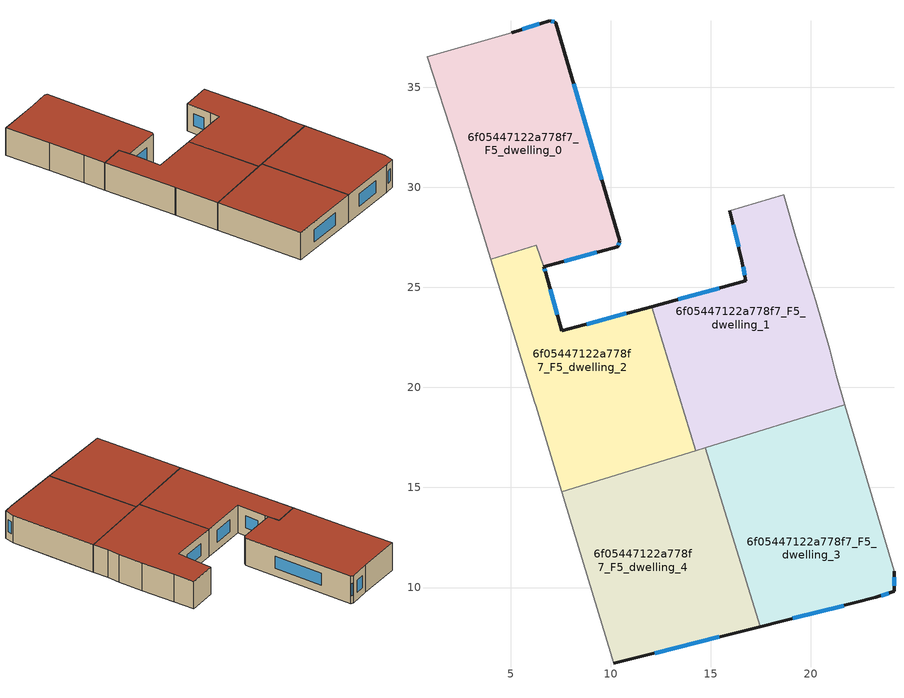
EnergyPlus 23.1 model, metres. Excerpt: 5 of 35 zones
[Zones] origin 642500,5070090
6f05447122a778f7_F5_dwelling_0
 floor to 6f05447122a778f7_F4_dwelling_0 (EU_floor_Construction): 7.25,38.23 10.45,27.32 10.34,27.02 6.64,26.02 6.1,27.67 3.82,26.98 3.34,28.52 2.24,32.13 0.84,36.53 5.05,37.73 6.95,38.33 z15
 floor to 6f05447122a778f7_F4_dwelling_1 (EU_floor_Construction): 6.1,27.67 6.28,27.1 4,26.4 3.82,26.98 z15
 wall outside (EU_wall_Construction): 6.64,26.02 10.34,27.02 10.45,27.32 7.25,38.23 6.95,38.33 5.05,37.73 z15:18
 wall to 6f05447122a778f7_F5_dwelling_2 (EU_wall_Construction): 6.29,27.1 6.64,26.02 / 4,26.4 6.28,27.1 z15:18
 wall adiabatic (EU_wall_Construction): 5.05,37.73 0.84,36.53 2.24,32.13 3.34,28.52 4,26.4 z15:18
 window (EU_Window_Construction): 6.41,38.16 5.58,37.9 / 7.16,38.26 7.03,38.3 / 9.55,30.38 8.14,35.17 / 10.37,27.11 10.42,27.24 / 7.68,26.3 9.31,26.74 z15.84:17.16
 roof outside (EU_roof_Construction): 10.34,27.02 10.45,27.32 7.25,38.23 6.95,38.33 5.05,37.73 0.84,36.53 2.24,32.13 3.34,28.52 4,26.4 6.29,27.1 6.64,26.02 z18
6f05447122a778f7_F5_dwelling_1
 floor to 6f05447122a778f7_F4_dwelling_3 (EU_floor_Construction): 18.65,29.62 19.25,27.52 20.25,24.32 20.95,21.91 21.01,21.66 13.48,19.35 12.04,24.04 16.75,25.32 16.55,26.32 15.95,28.82 z15
 floor to 6f05447122a778f7_F4_dwelling_4 (EU_floor_Construction): 21.01,21.66 21.25,20.61 21.69,19.12 14.25,16.84 13.48,19.35 z15
 wall outside (EU_wall_Construction): 15.95,28.82 16.55,26.32 16.75,25.32 12.04,24.04 z15:18
 wall to 6f05447122a778f7_F5_dwelling_2 (EU_wall_Construction): 12.04,24.04 14.25,16.84 z15:18
 wall adiabatic (EU_wall_Construction): 21.69,19.12 21.25,20.61 20.95,21.91 20.25,24.32 19.25,27.52 18.65,29.62 15.95,28.82 z15:18
 wall to 6f05447122a778f7_F5_dwelling_3 (EU_wall_Construction): 14.72,16.99 21.69,19.12 z15:18
 wall to 6f05447122a778f7_F5_dwelling_4 (EU_wall_Construction): 14.25,16.84 14.72,16.99 z15:18
 window (EU_Window_Construction): 15.43,24.96 13.36,24.4 / 16.61,26.04 16.69,25.6 / 16.12,28.12 16.38,27.02 z15.84:17.16
 roof outside (EU_roof_Construction): 21.69,19.12 21.25,20.61 20.95,21.91 20.25,24.32 19.25,27.52 18.65,29.62 15.95,28.82 16.55,26.32 16.75,25.32 12.04,24.04 14.25,16.84 z18
6f05447122a778f7_F5_dwelling_2
 floor to 6f05447122a778f7_F4_dwelling_1 (EU_floor_Construction): 10.84,23.71 12.82,17.26 7.31,15.57 6.24,19.12 6.21,19.22 4,26.4 6.28,27.1 6.74,25.72 7.54,22.82 z15
 floor to 6f05447122a778f7_F4_dwelling_3 (EU_floor_Construction): 12.04,24.04 13.48,19.35 12.29,18.99 10.84,23.71 z15
 floor to 6f05447122a778f7_F4_dwelling_2 (EU_floor_Construction): 12.82,17.26 13.06,16.48 7.55,14.79 7.31,15.57 z15
 floor to 6f05447122a778f7_F4_dwelling_4 (EU_floor_Construction): 13.48,19.35 14.25,16.84 13.06,16.48 12.29,18.99 z15
 wall outside (EU_wall_Construction): 12.04,24.04 7.54,22.82 6.74,25.72 6.65,26.02 z15:18
 wall adiabatic (EU_wall_Construction): 4,26.4 6.21,19.22 6.24,19.12 7.55,14.79 z15:18
 wall to 6f05447122a778f7_F5_dwelling_4 (EU_wall_Construction): 7.55,14.79 14.25,16.84 z15:18
 window (EU_Window_Construction): 6.71,25.8 6.67,25.93 / 7.32,23.63 6.97,24.91 / 10.78,23.7 8.8,23.16 z15.84:17.16
 roof outside (EU_roof_Construction): 14.25,16.84 12.04,24.04 7.54,22.82 6.74,25.72 6.29,27.1 4,26.4 6.21,19.22 6.24,19.12 7.55,14.79 z18
6f05447122a778f7_F5_dwelling_3
 floor to 6f05447122a778f7_F4_dwelling_5 (EU_floor_Construction): 22.65,15.87 24.15,10.81 24.15,9.8 23.25,9.5 17.46,8.05 15.71,13.74 z15
 floor to 6f05447122a778f7_F4_dwelling_4 (EU_floor_Construction): 21.69,19.12 22.65,15.87 15.71,13.74 14.72,16.99 z15
 wall outside (EU_wall_Construction): 17.46,8.05 23.25,9.5 24.15,9.8 24.15,10.81 z15:18
 wall to 6f05447122a778f7_F5_dwelling_4 (EU_wall_Construction): 14.72,16.99 17.46,8.05 z15:18
 wall adiabatic (EU_wall_Construction): 24.15,10.81 21.69,19.12 z15:18
 window (EU_Window_Construction): 24.15,10.09 24.15,10.53 / 23.5,9.59 23.9,9.72 / 19.08,8.46 21.63,9.1 z15.84:17.16
 roof outside (EU_roof_Construction): 23.25,9.5 24.15,9.8 24.15,10.81 21.69,19.12 14.72,16.99 17.46,8.05 z18
6f05447122a778f7_F5_dwelling_4
 floor to 6f05447122a778f7_F4_dwelling_2 (EU_floor_Construction): 13.06,16.48 15.77,7.62 10.14,6.21 7.55,14.79 z15
 floor to 6f05447122a778f7_F4_dwelling_5 (EU_floor_Construction): 15.71,13.74 17.46,8.05 15.77,7.62 14.05,13.23 z15
 floor adiabatic (EU_floor_Construction): 14.72,16.99 15.71,13.74 14.05,13.23 13.06,16.48 z15
 wall outside (EU_wall_Construction): 10.14,6.21 17.46,8.05 z15:18
 wall adiabatic (EU_wall_Construction): 7.55,14.79 10.14,6.21 z15:18
 window (EU_Window_Construction): 12.19,6.72 15.41,7.53 z15.84:17.16
 roof outside (EU_roof_Construction): 17.46,8.05 14.72,16.99 7.55,14.79 10.14,6.21 z18
[Building]
EU S2 Campaign: North Axis=0; Terrain=City; Solar Distribution=FullExterior
[Site:Location]
Lyon-Bron: Latitude=45.75; Longitude=5; Time Zone=1; Elevation=198
[SizingPeriod:WeatherFileDays]
AnnualSizingPeriod: Begin Month=1; Begin Day of Month=1; End Month=12; End Day of Month=31; Day of Week for Start Day=Monday; Use Weather File Daylight Saving Period=No; Use Weather File Rain and Snow Indicators=No
[MATERIAL]
EU_InternalMass_Material: Roughness=MediumRough; Thickness=0.1; Conductivity=1; Density=1800; Specific Heat=900; Thermal Absorptance=0.9; Solar Absorptance=0.7; Visible Absorptance=0.7
[MATERIAL:NOMASS] Roughness=MediumRough; Thermal Absorptance=0.9; Solar Absorptance=0.7; Visible Absorptance=0.7
Name | Thermal Resistance
EU_wall_NoMass | 0.776494
EU_roof_NoMass | 0.486893
EU_floor_NoMass | 0.421597
[WINDOWMATERIAL:SIMPLEGLAZINGSYSTEM]
EU_Window_SimpleGlazing: UFactor=4.24961; Solar Heat Gain Coefficient=0.83; Visible Transmittance=0.83
[CONSTRUCTION]
EU_wall_Construction: EU_wall_NoMass
EU_roof_Construction: EU_roof_NoMass
EU_floor_Construction: EU_floor_NoMass
EU_Window_Construction: EU_Window_SimpleGlazing
EU_InternalMass_Construction: EU_InternalMass_Material
[ZONE] Type=1; Multiplier=1; Ceiling Height=autocalculate; Floor Area=autocalculate; Part of Total Floor Area=Yes
Name | Volume
6f05447122a778f7_F5_dwelling_0 | 221.092
6f05447122a778f7_F5_dwelling_1 | 206.587
6f05447122a778f7_F5_dwelling_2 | 192.065
6f05447122a778f7_F5_dwelling_3 | 206.6
6f05447122a778f7_F5_dwelling_4 | 206.563
[INTERNALMASS] Construction=EU_InternalMass_Construction
Name | Zone or ZoneList | Surface Area
6f05447122a778f7_F5_dwelling_0_EU_InternalMass | 6f05447122a778f7_F5_dwelling_0 | 73.6969
6f05447122a778f7_F5_dwelling_1_EU_InternalMass | 6f05447122a778f7_F5_dwelling_1 | 68.8635
6f05447122a778f7_F5_dwelling_2_EU_InternalMass | 6f05447122a778f7_F5_dwelling_2 | 64.0258
6f05447122a778f7_F5_dwelling_3_EU_InternalMass | 6f05447122a778f7_F5_dwelling_3 | 68.8698
6f05447122a778f7_F5_dwelling_4_EU_InternalMass | 6f05447122a778f7_F5_dwelling_4 | 68.8555
[OTHEREQUIPMENT] Fuel Type=Electricity; Design Level Calculation Method=Watts/Area; Power per Zone Floor Area=1; Fraction Latent=0; Fraction Radiant=0; Fraction Lost=0; Carbon Dioxide Generation Rate=0; EndUse Subcategory=EU_Step8_InternalGains
Name | Zone or ZoneList or Space or SpaceList | Schedule
EU_Step8_InternalGain_6f05447122a778f7_F5_dwelling_0_f000 | 6f05447122a778f7_F5_dwelling_0 | EU_Step8_GainSchedule_6f05447122a778f7_F5_dwelling_0_f000
EU_Step8_InternalGain_6f05447122a778f7_F5_dwelling_1_f000 | 6f05447122a778f7_F5_dwelling_1 | EU_Step8_GainSchedule_6f05447122a778f7_F5_dwelling_1_f000
EU_Step8_InternalGain_6f05447122a778f7_F5_dwelling_2_f000 | 6f05447122a778f7_F5_dwelling_2 | EU_Step8_GainSchedule_6f05447122a778f7_F5_dwelling_2_f000
EU_Step8_InternalGain_6f05447122a778f7_F5_dwelling_3_f000 | 6f05447122a778f7_F5_dwelling_3 | EU_Step8_GainSchedule_6f05447122a778f7_F5_dwelling_3_f000
EU_Step8_InternalGain_6f05447122a778f7_F5_dwelling_4_f000 | 6f05447122a778f7_F5_dwelling_4 | EU_Step8_GainSchedule_6f05447122a778f7_F5_dwelling_4_f000
[ZONEVENTILATION:DESIGNFLOWRATE] Schedule=EU_AlwaysOn; Design Flow Rate Calculation Method=AirChanges/Hour; Air Changes per Hour=0.693814; Ventilation Type=Natural; Fan Pressure Rise=0; Fan Total Efficiency=1; Constant Term Coefficient=1; Temperature Term Coefficient=0; Velocity Term Coefficient=0; Velocity Squared Term Coefficient=0; Minimum Indoor Temperature=-100; Maximum Indoor Temperature=100; Delta Temperature=-100; Minimum Outdoor Temperature=-100; Maximum Outdoor Temperature=100; Maximum Wind Speed=40
Name | Zone or ZoneList or Space or SpaceList
EU_ConstantAir_6f05447122a778f7_F5_dwelling_0 | 6f05447122a778f7_F5_dwelling_0
EU_ConstantAir_6f05447122a778f7_F5_dwelling_1 | 6f05447122a778f7_F5_dwelling_1
EU_ConstantAir_6f05447122a778f7_F5_dwelling_2 | 6f05447122a778f7_F5_dwelling_2
EU_ConstantAir_6f05447122a778f7_F5_dwelling_3 | 6f05447122a778f7_F5_dwelling_3
EU_ConstantAir_6f05447122a778f7_F5_dwelling_4 | 6f05447122a778f7_F5_dwelling_4
[HVACTEMPLATE:THERMOSTAT] Constant Heating Setpoint=20; Constant Cooling Setpoint=50
EU_HeatOnly_6f05447122a778f7_F0_dwelling_0; EU_HeatOnly_6f05447122a778f7_F0_dwelling_1; EU_HeatOnly_6f05447122a778f7_F0_dwelling_2; EU_HeatOnly_6f05447122a778f7_F0_dwelling_3; EU_HeatOnly_6f05447122a778f7_F0_dwelling_4; EU_HeatOnly_6f05447122a778f7_F0_dwelling_5; EU_HeatOnly_6f05447122a778f7_F1_dwelling_0; EU_HeatOnly_6f05447122a778f7_F1_dwelling_1; EU_HeatOnly_6f05447122a778f7_F1_dwelling_2; EU_HeatOnly_6f05447122a778f7_F1_dwelling_3; EU_HeatOnly_6f05447122a778f7_F1_dwelling_4; EU_HeatOnly_6f05447122a778f7_F1_dwelling_5; EU_HeatOnly_6f05447122a778f7_F2_dwelling_0; EU_HeatOnly_6f05447122a778f7_F2_dwelling_1; EU_HeatOnly_6f05447122a778f7_F2_dwelling_2; EU_HeatOnly_6f05447122a778f7_F2_dwelling_3; EU_HeatOnly_6f05447122a778f7_F2_dwelling_4; EU_HeatOnly_6f05447122a778f7_F2_dwelling_5; EU_HeatOnly_6f05447122a778f7_F3_dwelling_0; EU_HeatOnly_6f05447122a778f7_F3_dwelling_1; EU_HeatOnly_6f05447122a778f7_F3_dwelling_2; EU_HeatOnly_6f05447122a778f7_F3_dwelling_3; EU_HeatOnly_6f05447122a778f7_F3_dwelling_4; EU_HeatOnly_6f05447122a778f7_F3_dwelling_5; EU_HeatOnly_6f05447122a778f7_F4_dwelling_0; EU_HeatOnly_6f05447122a778f7_F4_dwelling_1; EU_HeatOnly_6f05447122a778f7_F4_dwelling_2; EU_HeatOnly_6f05447122a778f7_F4_dwelling_3; EU_HeatOnly_6f05447122a778f7_F4_dwelling_4; EU_HeatOnly_6f05447122a778f7_F4_dwelling_5; EU_HeatOnly_6f05447122a778f7_F5_dwelling_0; EU_HeatOnly_6f05447122a778f7_F5_dwelling_1; EU_HeatOnly_6f05447122a778f7_F5_dwelling_2; EU_HeatOnly_6f05447122a778f7_F5_dwelling_3; EU_HeatOnly_6f05447122a778f7_F5_dwelling_4
[HVACTEMPLATE:ZONE:IDEALLOADSAIRSYSTEM] System Availability Schedule=EU_AlwaysOn; Maximum Heating Supply Air Temperature=50; Minimum Cooling Supply Air Temperature=13; Maximum Heating Supply Air Humidity Ratio=0.0156; Minimum Cooling Supply Air Humidity Ratio=0.0077; Heating Limit=NoLimit; Cooling Limit=NoLimit; Heating Availability Schedule=EU_AlwaysOn; Cooling Availability Schedule=EU_CoolingOff; Dehumidification Control Type=ConstantSensibleHeatRatio; Cooling Sensible Heat Ratio=0.7; Dehumidification Setpoint=60; Humidification Control Type=None; Humidification Setpoint=30; Outdoor Air Method=None; Outdoor Air Flow Rate per Person=0.00944; Outdoor Air Flow Rate per Zone Floor Area=0; Outdoor Air Flow Rate per Zone=0; Demand Controlled Ventilation Type=None; Outdoor Air Economizer Type=NoEconomizer; Heat Recovery Type=None; Sensible Heat Recovery Effectiveness=0.7; Latent Heat Recovery Effectiveness=0.65
Name | Template Thermostat
6f05447122a778f7_F5_dwelling_0 | EU_HeatOnly_6f05447122a778f7_F5_dwelling_0
6f05447122a778f7_F5_dwelling_1 | EU_HeatOnly_6f05447122a778f7_F5_dwelling_1
6f05447122a778f7_F5_dwelling_2 | EU_HeatOnly_6f05447122a778f7_F5_dwelling_2
6f05447122a778f7_F5_dwelling_3 | EU_HeatOnly_6f05447122a778f7_F5_dwelling_3
6f05447122a778f7_F5_dwelling_4 | EU_HeatOnly_6f05447122a778f7_F5_dwelling_4
[SIZING:ZONE] Zone Cooling Design Supply Air Temperature Input Method=SupplyAirTemperature; Zone Cooling Design Supply Air Temperature=13; Zone Heating Design Supply Air Temperature Input Method=SupplyAirTemperature; Zone Heating Design Supply Air Temperature=50; Zone Cooling Design Supply Air Humidity Ratio=0.008; Zone Heating Design Supply Air Humidity Ratio=0.008; Cooling Design Air Flow Method=DesignDay; Cooling Design Air Flow Rate=0; Cooling Minimum Air Flow per Zone Floor Area=0.000762; Cooling Minimum Air Flow=0; Cooling Minimum Air Flow Fraction=0.2; Heating Design Air Flow Method=DesignDay; Heating Design Air Flow Rate=0; Heating Maximum Air Flow per Zone Floor Area=0.002032; Heating Maximum Air Flow=0.141576; Heating Maximum Air Flow Fraction=0.3; Account for Dedicated Outdoor Air System=No; Dedicated Outdoor Air System Control Strategy=NeutralSupplyAir; Dedicated Outdoor Air Low Setpoint Temperature for Design=autosize; Dedicated Outdoor Air High Setpoint Temperature for Design=autosize; Zone Load Sizing Method=Sensible Load Only No Latent Load; Zone Latent Cooling Design Supply Air Humidity Ratio Input Method=HumidityRatioDifference; Zone Cooling Design Supply Air Humidity Ratio Difference=0.005; Zone Latent Heating Design Supply Air Humidity Ratio Input Method=HumidityRatioDifference; Zone Humidification Design Supply Air Humidity Ratio Difference=0.005
6f05447122a778f7_F5_dwelling_0; 6f05447122a778f7_F5_dwelling_1; 6f05447122a778f7_F5_dwelling_2; 6f05447122a778f7_F5_dwelling_3; 6f05447122a778f7_F5_dwelling_4
[SCHEDULE:CONSTANT]
Name | Hourly Value
EU_AlwaysOn | 1
EU_CoolingOff | 0
[SCHEDULE:FILE] Column Number=1; Rows to Skip at Top=0; Number of Hours of Data=8760; Column Separator=Comma; Interpolate to Timestep=No; Minutes per Item=60; Adjust Schedule for Daylight Savings=Yes
Name | File
EU_Step8_GainSchedule_6f05447122a778f7_F5_dwelling_0_f000 | ../../schedules/6f05447122a778f7/6f05447122a778f7_F5_dwelling_0_f000_gain.csv
EU_Step8_GainSchedule_6f05447122a778f7_F5_dwelling_1_f000 | ../../schedules/6f05447122a778f7/6f05447122a778f7_F5_dwelling_1_f000_gain.csv
EU_Step8_GainSchedule_6f05447122a778f7_F5_dwelling_2_f000 | ../../schedules/6f05447122a778f7/6f05447122a778f7_F5_dwelling_2_f000_gain.csv
EU_Step8_GainSchedule_6f05447122a778f7_F5_dwelling_3_f000 | ../../schedules/6f05447122a778f7/6f05447122a778f7_F5_dwelling_3_f000_gain.csv
EU_Step8_GainSchedule_6f05447122a778f7_F5_dwelling_4_f000 | ../../schedules/6f05447122a778f7/6f05447122a778f7_F5_dwelling_4_f000_gain.csv
